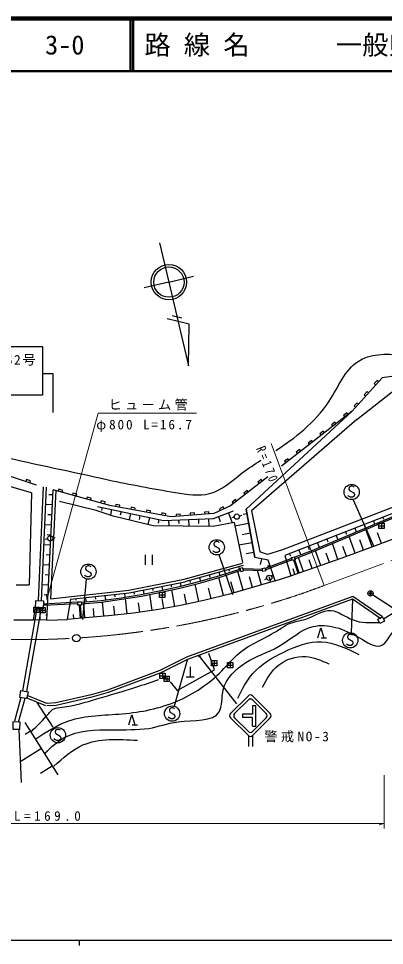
# Model space of a CAD drawing. Units: millimetres, scale not verified. Extents: x 40000 to 680000, y 20000 to 380000.
# Drawn here: x 156481 to 225966, y 204000 to 380000 of the extents above; entities that cross this region are included whole.
import ezdxf
from ezdxf.enums import TextEntityAlignment as Align

# ---------------------------------------------------------------- set-up
doc = ezdxf.new("R2010")
doc.units = ezdxf.units.MM
doc.header["$LTSCALE"] = 1000
doc.linetypes.add('CHAIN', pattern=[18.5, 12, -1.5, 3.5, -1.5])
for name, color, linetype, lineweight in [('M-BGD', 7, 'Continuous', 25), ('M-BMK', 2, 'CHAIN', 13), ('M-BMK-SRVR', 3, 'Continuous', 25), ('M-STR-HTXT', 7, 'Continuous', 13), ('M-STR-STRC', 7, 'Continuous', 25), ('M-TTL', 2, 'Continuous', 140), ('M-TTL-BAND', 7, 'Continuous', 25), ('M-TTL-LINE', 7, 'Continuous', 50)]:
    doc.layers.add(name, color=color, linetype=linetype, lineweight=lineweight)
doc.layers.add('M-TTL-TXT', color=7, linetype='Continuous')
doc.styles.add('ＭＳ ゴシック', font='')
doc.styles.get('ＭＳ ゴシック').set_extended_font_data('MS Gothic')

msp = doc.modelspace()

# ---------------------------------------------------------------- linework, layer by layer
at = {"layer": 'M-BGD'}
for p, q in [((199677, 286844), (219847, 305419)), ((160246, 269487), (161219, 291051)), ((160821, 269461), (161795, 291025)), ((161873, 265766), (163055, 290490)), ((163534, 290467), (162547, 269814)), ((173798, 287558), (163055, 290490)), ((158926, 289946), (158489, 272447)), ((163009, 289539), (162242, 289575)), ((162918, 287637), (161645, 287698)), ((172344, 287150), (172233, 286620)), ((162828, 285735), (162066, 285771)), ((174143, 286770), (173919, 285709)), ((175941, 286391), (175795, 285700)), ((177739, 286012), (177485, 284807)), ((179537, 285633), (179378, 284879)), ((181335, 285253), (181059, 283945)), ((194433, 285446), (194793, 284494)), ((196349, 286170), (197073, 284251)), ((197462, 285313), (196997, 285193)), ((198391, 285555), (198856, 285675)), ((199844, 285928), (199137, 285799)), ((225631, 285295), (225767, 284949)), ((162737, 283833), (161473, 283894)), ((183133, 284874), (182983, 284163)), ((184977, 284725), (185022, 283662)), ((186865, 284805), (186895, 284105)), ((188754, 284885), (188808, 283614)), ((190643, 284965), (190677, 284140)), ((192531, 285045), (192594, 283566)), ((197418, 284318), (199036, 276692)), ((200178, 284098), (197566, 283621)), ((222092, 283914), (222248, 283513)), ((223862, 284604), (224105, 283982)), ((224904, 283677), (225904, 283677)), ((225404, 284177), (225404, 283177)), ((162646, 281932), (161890, 281968)), ((200512, 282267), (198976, 281987)), ((216782, 281842), (217097, 281035)), ((218552, 282533), (218730, 282076)), ((220392, 278484), (219236, 281622)), ((220322, 283223), (220601, 282508)), ((223639, 279681), (222429, 282965)), ((225388, 280335), (224629, 282340)), ((162555, 280030), (161301, 280090)), ((162038, 281206), (161569, 281103)), ((162980, 281391), (163453, 281474)), ((200846, 280436), (198339, 279979)), ((213242, 280461), (213593, 279562)), ((215012, 281152), (215212, 280640)), ((217138, 277301), (216092, 280301)), ((222015, 279082), (221306, 281009)), ((162464, 278128), (161715, 278164)), ((180496, 278193), (180496, 276293)), ((181940, 276293), (181940, 278193)), ((201180, 278605), (199707, 278337)), ((207933, 278389), (208100, 277960)), ((209702, 279080), (210061, 278161)), ((211472, 279771), (211690, 279214)), ((213860, 276159), (212887, 278953)), ((215499, 276730), (214893, 278468)), ((218769, 277886), (218091, 279725)), ((202606, 277419), (202369, 276320)), ((208343, 277491), (203313, 275594)), ((208445, 277222), (203415, 275324)), ((209582, 274670), (208750, 277149)), ((209764, 274731), (208932, 277210)), ((210583, 275017), (209650, 277694)), ((212222, 275588), (211651, 277226)), ((162373, 276226), (161129, 276286)), ((199162, 276156), (188056, 273059)), ((194534, 274866), (194709, 274240)), ((196386, 275382), (196479, 275045)), ((199145, 271475), (198121, 275019)), ((198237, 275898), (198375, 275402)), ((199182, 275319), (202853, 275183)), ((199193, 275607), (202864, 275471)), ((202627, 272481), (201835, 275221)), ((204208, 276169), (203689, 275987)), ((208963, 274460), (208612, 275494)), ((162282, 274324), (161539, 274360)), ((187176, 272885), (187312, 272199)), ((188981, 273317), (189088, 272933)), ((190832, 273833), (191020, 273160)), ((192683, 274349), (192792, 273960)), ((195373, 270434), (194521, 273885)), ((197404, 270972), (196798, 273072)), ((200886, 271978), (200312, 273966)), ((203653, 273628), (203209, 273445)), ((204368, 272984), (204078, 273985)), ((204453, 274133), (204810, 274455)), ((204895, 274214), (204453, 274058)), ((205238, 273236), (208162, 274188)), ((156023, 272485), (158489, 272447)), ((162191, 272423), (160958, 272482)), ((178384, 271144), (178468, 270723)), ((180143, 271492), (180290, 270749)), ((181901, 271840), (181988, 271403)), ((183660, 272188), (183801, 271473)), ((183730, 271101), (183730, 270101)), ((185418, 272536), (185501, 272116)), ((186190, 268373), (185595, 271549)), ((190726, 269324), (190017, 272602)), ((193050, 269861), (192554, 271872)), ((162100, 270521), (161363, 270556)), ((167339, 269856), (167371, 269567)), ((168433, 269172), (172196, 269484)), ((169187, 270059), (169272, 269290)), ((171036, 270261), (171092, 269752)), ((172884, 270464), (172979, 269599)), ((174733, 270666), (174785, 270188)), ((176581, 270869), (176660, 270148)), ((177127, 266965), (176806, 269879)), ((181860, 267611), (181413, 270686)), ((183230, 270601), (184230, 270601)), ((184090, 267979), (183737, 269862)), ((188402, 268821), (187989, 270732)), ((219865, 269688), (219624, 263428)), ((225300, 265989), (219881, 269722)), ((225572, 266384), (219949, 270258)), ((160793, 268045), (157989, 252227)), ((159388, 267752), (160388, 267752)), ((159888, 268252), (159888, 267252)), ((160540, 267652), (161540, 267652)), ((161040, 268152), (161040, 267152)), ((162010, 268619), (161145, 268660)), ((167708, 269154), (161203, 268812)), ((167723, 268867), (161218, 268524)), ((168257, 266100), (168038, 268617)), ((168448, 266117), (168229, 268633)), ((168457, 268885), (172220, 269197)), ((169073, 266214), (168858, 268918)), ((170864, 266356), (170735, 267982)), ((172655, 266499), (172437, 269229)), ((174742, 266702), (174556, 268394)), ((179500, 267268), (179241, 269050)), ((155604, 265829), (159295, 265824)), ((159805, 267272), (157233, 252361)), ((160584, 265795), (160610, 266965)), ((161919, 266717), (161633, 266731)), ((161873, 265766), (165791, 265863)), ((166985, 266003), (166889, 266822)), ((213943, 262436), (214931, 262436)), ((193127, 257623), (194127, 257623)), ((193627, 258123), (193627, 257123)), ((196173, 257227), (197173, 257227)), ((196673, 257727), (196673, 256727)), ((183817, 255676), (183817, 254676)), ((189090, 256918), (189090, 255018)), ((183317, 255176), (184317, 255176)), ((184112, 254606), (185112, 254606)), ((184612, 255106), (184612, 254106)), ((188330, 255018), (189850, 255018)), ((155749, 246626), (156982, 251128)), ((156489, 246423), (157723, 250925)), ((161662, 249521), (157950, 251036)), ((161843, 249965), (158131, 251481)), ((157074, 234949), (156606, 245057)), ((157697, 246356), (163931, 236404)), ((158736, 244697), (157754, 244082)), ((178051, 245870), (179039, 245870)), ((160814, 241380), (156932, 238948)), ((162892, 238062), (160624, 236642))]:
    msp.add_line(p, q, dxfattribs=at)
for points in [[(241866, 311660), (227800, 312119), (225557, 311774), (219847, 305419), (206433, 294987)], [(220714, 303846), (228609, 310044), (240165, 309236), (243438, 300793)], [(224873, 311013), (224575, 311280), (224041, 310685), (224338, 310417)], [(222970, 308894), (222672, 309161), (222137, 308566), (222435, 308299)], [(221066, 306776), (220769, 307043), (220234, 306448), (220532, 306181)], [(219847, 305419), (199677, 286844), (201347, 277690)], [(219045, 304795), (218800, 305111), (218168, 304620), (218414, 304304)], [(220714, 303846), (200716, 286496), (202279, 278720)], [(216810, 303056), (216564, 303372), (215932, 302881), (216178, 302565)], [(214574, 301318), (214328, 301634), (213697, 301143), (213942, 300827)], [(240676, 291165), (207048, 278044), (208162, 274188), (209764, 274731), (217957, 277587), (224451, 279980), (233829, 283531), (248436, 289108), (245495, 299889)], [(212338, 299579), (212092, 299895), (211461, 299404), (211706, 299088)], [(210102, 297841), (209857, 298156), (209225, 297665), (209471, 297350)], [(159891, 291404), (153222, 293643), (143382, 296301)], [(207866, 296102), (207621, 296418), (206989, 295927), (207235, 295611)], [(158926, 289946), (146448, 293527), (140526, 294803)], [(225797, 266034), (243002, 276612), (246849, 280088), (260430, 285001), (277653, 291245), (287642, 294583)], [(158603, 291837), (158731, 292216), (157972, 292470), (157845, 292091)], [(203816, 292953), (198469, 288795), (196707, 287452)], [(202795, 292159), (202550, 292474), (201918, 291983), (202164, 291668)], [(242720, 293047), (206593, 279148), (203732, 278238), (202279, 278720)], [(208861, 277699), (212387, 279055), (232404, 287471), (243844, 292329)], [(164783, 290018), (164889, 290404), (164117, 290614), (164012, 290228)], [(208964, 277431), (212494, 278788), (232517, 287206), (243957, 292063)], [(167469, 289285), (167575, 289671), (166803, 289882), (166697, 289496)], [(170155, 288552), (170260, 288938), (169489, 289149), (169383, 288763)], [(197906, 288366), (197664, 288684), (197028, 288199), (197270, 287881)], [(200122, 290080), (199876, 290396), (199245, 289904), (199490, 289589)], [(197418, 284318), (193456, 283555), (182073, 283700), (174454, 285539), (171224, 286563), (164263, 288303)], [(171445, 287339), (184032, 284685), (193475, 285085), (197306, 286532)], [(172841, 287819), (172946, 288205), (172174, 288416), (172069, 288030)], [(196707, 287452), (193577, 286005), (185465, 285385), (173798, 287558)], [(175650, 287213), (175723, 287607), (174936, 287753), (174863, 287360)], [(178566, 286670), (178640, 287063), (177853, 287210), (177780, 286817)], [(195505, 286896), (195337, 287259), (194611, 286924), (194779, 286561)], [(181483, 286127), (181556, 286520), (180770, 286666), (180697, 286273)], [(184400, 285583), (184473, 285977), (183687, 286123), (183614, 285730)], [(187216, 285519), (187186, 285918), (186388, 285857), (186418, 285458)], [(189920, 285725), (189889, 286124), (189092, 286063), (189122, 285664)], [(192624, 285932), (192593, 286331), (191795, 286270), (191826, 285871)], [(205238, 273236), (203865, 277147), (201347, 277690), (199677, 286844)], [(162547, 269814), (177432, 271445), (187944, 273526), (199033, 276619)], [(172178, 269482), (175959, 270037), (179753, 270638), (183526, 271387), (187284, 272191), (190999, 273154), (194680, 274231), (198507, 275443)], [(172220, 269197), (176004, 269752), (179803, 270354), (183586, 271105), (187350, 271911), (191076, 272877), (194767, 273956), (198594, 275169)], [(205238, 273236), (196534, 270721), (191888, 269575), (187241, 268570), (183040, 267783), (178320, 267096), (173550, 266570), (168448, 266117), (165791, 265863), (166415, 269755), (177505, 270970), (188056, 273059)], [(219949, 270258), (188376, 258756), (183302, 256204), (173379, 252489), (170274, 251591), (163535, 250059), (161843, 249965)], [(219881, 269722), (188567, 258315), (183494, 255763), (173530, 252033), (170394, 251126), (163602, 249582), (161870, 249486)], [(161873, 265766), (159295, 265824), (159685, 267959)], [(213297, 262436), (213867, 264336), (214437, 262436)], [(219926, 262869), (219810, 262985), (219578, 263043), (219346, 263043), (218998, 262869), (218940, 262521), (219056, 262231), (219868, 261767), (219984, 261477), (219926, 261129), (219636, 260955), (219230, 260955), (218882, 261129), (218766, 261303)], [(185262, 254055), (186607, 252400), (193693, 256330), (192607, 259434)], [(177405, 245870), (177975, 247770), (178545, 245870)]]:
    msp.add_lwpolyline(points, dxfattribs=at)
for points in [[(224904, 283177), (224904, 284177), (225904, 284177), (225904, 283177)], [(208817, 277820), (209002, 277252), (208477, 277081), (208292, 277649)], [(198531, 275575), (198664, 275011), (199198, 275137), (199065, 275701)], [(203281, 275715), (203439, 275121), (202892, 274975), (202734, 275570)], [(183230, 270101), (183230, 271101), (184230, 271101), (184230, 270101)], [(161225, 269428), (161172, 267906), (159685, 267959), (159738, 269480)], [(159388, 267252), (159388, 268252), (160388, 268252), (160388, 267252)], [(160540, 267152), (160540, 268152), (161540, 268152), (161540, 267152)], [(167730, 269242), (168417, 269234), (168409, 268596), (167722, 268604)], [(224676, 265952), (225572, 266384), (225958, 265584), (225063, 265152)], [(193127, 257123), (193127, 258123), (194127, 258123), (194127, 257123)], [(196173, 256727), (196173, 257727), (197173, 257727), (197173, 256727)], [(183317, 254676), (183317, 255676), (184317, 255676), (184317, 254676)], [(184112, 254106), (184112, 255106), (185112, 255106), (185112, 254106)], [(156935, 252416), (158285, 252173), (158049, 250866), (156699, 251109)], [(156761, 246414), (155417, 246459), (155372, 245098), (156715, 245053)]]:
    msp.add_lwpolyline(points, close=True, dxfattribs=at)
for centre, radius in [((197927, 285434), 500), ((162507, 281309), 500), ((204096, 273812), 500), ((219462, 261941), 1450)]:
    msp.add_circle(centre, radius, dxfattribs=at)
for points, knots in [([(205320, 297988), (207188, 299202), (208999, 300448), (210638, 301934), (212436, 303517), (214091, 305246), (215464, 307347), (217221, 310039), (218487, 313324), (220943, 314898), (223127, 316334), (226272, 316444), (229153, 316137), (232007, 315832), (234603, 315117), (237305, 315028), (238700, 314982), (240122, 315103), (241545, 315224)], [0, 0, 0, 0, 1, 1, 1, 2, 2, 2, 3, 3, 3, 4, 4, 4, 5, 5, 5, 6, 6, 6, 6]), ([(81397, 300669), (82753, 300751), (84109, 300832), (85503, 300955), (86585, 301051), (87690, 301172), (88699, 300955), (90477, 300574), (91953, 299142), (93590, 298151), (95271, 297172), (97128, 296704), (98874, 295868), (100789, 294903), (102578, 293604), (104613, 293063), (106563, 292532), (108747, 292624), (110679, 293259), (115171, 294683), (118283, 299015), (122537, 301021), (125288, 302359), (128486, 302679), (131538, 302390), (135495, 302118), (139265, 300624), (143083, 299455), (146417, 298414), (149764, 297671), (153119, 296912), (159869, 295293), (166675, 293971), (173469, 292411), (177693, 291550), (181873, 290731), (186309, 289998), (188504, 289630), (190761, 289276), (192766, 289802), (195029, 290415), (196947, 292186), (198962, 293716), (200109, 294587), (201284, 295380), (202460, 296146)], [0, 0, 0, 0, 1, 1, 1, 2, 2, 2, 3, 3, 3, 4, 4, 4, 5, 5, 5, 6, 6, 6, 7, 7, 7, 8, 8, 8, 9, 9, 9, 10, 10, 10, 11, 11, 11, 12, 12, 12, 13, 13, 13, 14, 14, 14, 15, 15, 15, 15]), ([(161513, 240552), (162676, 241637), (163839, 242723), (165175, 243457), (167809, 244903), (171112, 244983), (174267, 244972), (176646, 244964), (178940, 244904), (181212, 245224), (183026, 245520), (184715, 246199), (186768, 246487), (189720, 246852), (193504, 246400), (194598, 248381), (195173, 249422), (195012, 251112), (195355, 252549), (195920, 254818), (197709, 256499), (199649, 257726), (201587, 258984), (203794, 259590), (205836, 260757), (208119, 262038), (210111, 264040), (212403, 264545), (215151, 265241), (218203, 264142), (221242, 262398), (222654, 261579), (224076, 260592), (225157, 260883), (226309, 261178), (227061, 262975), (228061, 264292), (230005, 266829), (232858, 267619), (235512, 268838), (240049, 270923), (244006, 274261), (247245, 278057), (247986, 278925), (248689, 279817), (249392, 280708)], [0, 0, 0, 0, 1, 1, 1, 2, 2, 2, 3, 3, 3, 4, 4, 4, 5, 5, 5, 6, 6, 6, 7, 7, 7, 8, 8, 8, 9, 9, 9, 10, 10, 10, 11, 11, 11, 12, 12, 12, 13, 13, 13, 14, 14, 14, 15, 15, 15, 15]), ([(159734, 243220), (161782, 244560), (163830, 245900), (166056, 246668), (169211, 247757), (172724, 247698), (176172, 247990), (179781, 248296), (183319, 248985), (186575, 250404), (189738, 251697), (192647, 253708), (195081, 256151), (196184, 257272), (197184, 258486), (198357, 259485), (200546, 261344), (203381, 262349), (205857, 263910), (206484, 264313), (207091, 264750), (207753, 265060), (208774, 265509), (209918, 265619), (211029, 265980), (212676, 266537), (214261, 267694), (215800, 267589), (217193, 267493), (218548, 266362), (219995, 265807), (221553, 265209), (223217, 265278), (224880, 265347)], [0, 0, 0, 0, 1, 1, 1, 2, 2, 2, 3, 3, 3, 4, 4, 4, 5, 5, 5, 6, 6, 6, 7, 7, 7, 8, 8, 8, 9, 9, 9, 10, 10, 10, 11, 11, 11, 11]), ([(198098, 250979), (198946, 252632), (199794, 254285), (200971, 255634), (202508, 257396), (204605, 258640), (206834, 259715), (209157, 260836), (211622, 261774), (214018, 261669), (216421, 261564), (218754, 260410), (221087, 259255)], [0, 0, 0, 0, 1, 1, 1, 2, 2, 2, 3, 3, 3, 4, 4, 4, 4]), ([(202806, 253054), (203652, 254597), (204498, 256141), (205836, 257221), (207247, 258359), (209203, 258983), (211014, 258862), (212558, 258760), (213996, 258117), (215433, 257473)], [0, 0, 0, 0, 1, 1, 1, 2, 2, 2, 3, 3, 3, 3]), ([(158929, 244657), (160045, 245739), (161161, 246821), (162206, 248048), (162440, 248323), (162670, 248605), (162953, 248795), (163460, 249136), (164135, 249180), (164792, 249255), (167122, 249523), (169214, 250168), (171344, 250806), (173794, 251540), (176292, 252264), (178758, 253048), (180222, 253513), (181674, 253999), (183126, 254485)], [0, 0, 0, 0, 1, 1, 1, 2, 2, 2, 3, 3, 3, 4, 4, 4, 5, 5, 5, 6, 6, 6, 6]), ([(163154, 238027), (164921, 239603), (166688, 241179), (168711, 242067), (171771, 243411), (175418, 243181), (179065, 242951)], [0, 0, 0, 0, 1, 1, 1, 2, 2, 2, 2])]:
    msp.add_open_spline(points, degree=3, knots=knots, dxfattribs=at)
at = {"layer": 'M-BMK'}
msp.add_line((214507, 272324), (251490, 286095), dxfattribs=at)
for start, end in [(249.30673, 273.22691), (273.72191, 290.42372)]:
    msp.add_arc((157556, 425265), 163200, start, end, dxfattribs=at)
at = {"layer": 'M-BMK-SRVR'}
for p, q in [((183279, 337431), (185038, 329955)), ((185038, 329955), (189711, 331055)), ((185038, 329955), (180366, 328856)), ((185038, 329955), (188777, 314069)), ((185643, 323635), (187512, 323193))]:
    msp.add_line(p, q, dxfattribs=at)
msp.add_lwpolyline([(188777, 314069), (188886, 321985), (186798, 322479), (184709, 322974)], dxfattribs=at)
for centre, radius in [((185038, 329955), 3360), ((185038, 329955), 2880), ((167453, 262365), 700)]:
    msp.add_circle(centre, radius, dxfattribs=at)
at = {"layer": 'M-STR-HTXT'}
for p, q in [((204457, 299313), (214507, 272324)), ((161824, 269686), (161820, 270672)), ((225894, 226210), (225894, 236338)), ((73476, 227170), (225894, 227170)), ((225894, 227170), (224944, 226904))]:
    msp.add_line(p, q, dxfattribs=at)
msp.add_lwpolyline([(161824, 269686), (171580, 305079), (190279, 305079)], dxfattribs=at)
at = {"layer": 'M-STR-STRC'}
for p, q in [((223999, 279670), (220107, 288563)), ((194543, 278212), (197135, 270668)), ((168673, 265922), (169391, 273541)), ((223311, 271349), (223311, 270349)), ((242791, 257971), (223711, 270584)), ((190792, 258946), (197838, 249879)), ((186090, 249483), (188585, 258241)), ((159934, 250162), (162976, 245428)), ((200117, 251409), (196725, 248017)), ((200117, 250627), (197507, 248017)), ((200899, 251409), (204291, 248017)), ((203509, 248017), (200899, 250627)), ((200924, 249523), (200924, 247933)), ((201546, 249523), (200924, 249523)), ((201546, 245651), (201546, 249523)), ((196725, 247235), (200117, 243843)), ((200117, 244625), (197507, 247235)), ((200924, 247933), (199010, 247933)), ((199010, 247933), (199010, 247311)), ((200924, 247311), (199010, 247311)), ((204291, 247235), (200899, 243843)), ((203509, 247235), (200899, 244625)), ((200924, 245651), (200924, 247311)), ((200924, 245651), (201546, 245651)), ((200117, 243843), (200117, 241778)), ((200899, 243843), (200899, 241778))]:
    msp.add_line(p, q, dxfattribs=at)
msp.add_lwpolyline([(161061, 308496), (135383, 308496), (135383, 317712), (161061, 317712)], close=True, dxfattribs=at)
for points in [[(161061, 312627), (162981, 312627), (162981, 305191)], [(220198, 291025), (220082, 291141), (219850, 291199), (219618, 291199), (219270, 291025), (219212, 290677), (219328, 290387), (220140, 289923), (220256, 289633), (220198, 289285), (219908, 289111), (219502, 289111), (219154, 289285), (219038, 289459)], [(194577, 280523), (194461, 280639), (194229, 280697), (193997, 280697), (193649, 280523), (193591, 280175), (193707, 279885), (194519, 279421), (194635, 279131), (194577, 278783), (194287, 278609), (193881, 278609), (193533, 278783), (193417, 278957)], [(170206, 275906), (170090, 276022), (169858, 276080), (169626, 276080), (169278, 275906), (169220, 275558), (169336, 275268), (170148, 274804), (170264, 274514), (170206, 274166), (169916, 273992), (169510, 273992), (169162, 274166), (169046, 274340)], [(186103, 248947), (185987, 249063), (185755, 249121), (185523, 249121), (185175, 248947), (185117, 248599), (185233, 248309), (186045, 247845), (186161, 247555), (186103, 247207), (185813, 247033), (185407, 247033), (185059, 247207), (184943, 247381)], [(164429, 244853), (164313, 244969), (164081, 245027), (163849, 245027), (163501, 244853), (163443, 244505), (163559, 244215), (164371, 243751), (164487, 243461), (164429, 243113), (164139, 242939), (163733, 242939), (163385, 243113), (163269, 243287)]]:
    msp.add_lwpolyline(points, dxfattribs=at)
for centre, radius in [((219734, 290097), 1450), ((194113, 279595), 1450), ((169742, 274978), 1450), ((223311, 270849), 500), ((223311, 270849), 200), ((223311, 270849), 160), ((223311, 270849), 120), ((223311, 270849), 80), ((223311, 270849), 40), ((190792, 258946), 150), ((190792, 258946), 90), ((190792, 258946), 30), ((185639, 248019), 1450), ((163965, 243925), 1450)]:
    msp.add_circle(centre, radius, dxfattribs=at)
for centre, start, end in [((200508, 251018), 45, 135), ((200508, 250236), 45, 135.00015), ((197116, 247626), 135, 225), ((197898, 247626), 135.00016, 224.99989), ((203118, 247626), 314.99995, 45), ((203900, 247626), 315, 45), ((200508, 245016), 224.99989, 314.99995), ((200508, 244234), 225, 315)]:
    msp.add_arc(centre, 553, start, end, dxfattribs=at)
at = {"layer": 'M-TTL'}
msp.add_line((680000, 380000), (40000, 380000), dxfattribs=at)
at = {"layer": 'M-TTL-BAND'}
for p, q in [((40000, 205000), (579000, 205000)), ((168000, 205000), (168000, 204000))]:
    msp.add_line(p, q, dxfattribs=at)
at = {"layer": 'M-TTL-LINE'}
for p, q in [((177750, 380000), (177750, 370000)), ((178250, 380000), (178250, 370000)), ((40000, 370000), (680000, 370000))]:
    msp.add_line(p, q, dxfattribs=at)

# ---------------------------------------------------------------- texts
at = {"layer": 'M-STR-HTXT', "char_height": 1833, "attachment_point": 7, "style": 'ＭＳ ゴシック'}
for s, insert in [('\\T1.25;ヒューム管', (173603, 305559)), ('\\T1.29;φ800\\~L=16.7', (171235, 301489)), ('\\T1.53;L=169.0', (155613, 227650))]:
    msp.add_mtext(s, dxfattribs=dict(at, insert=insert))
at = {"layer": 'M-STR-HTXT', "insert": (201531, 298362), "char_height": 1833, "attachment_point": 7, "rotation": 291.5, "style": 'ＭＳ ゴシック'}
msp.add_mtext('\\T1.5;\\W0.8;R=170', dxfattribs=at)
at = {"layer": 'M-STR-STRC', "char_height": 1833, "attachment_point": 7, "style": 'ＭＳ ゴシック'}
for s, insert in [('\\T1.27;国道262号', (146124, 314082)), ('\\T1.26;警戒NO-3', (203149, 242563))]:
    msp.add_mtext(s, dxfattribs=dict(at, insert=insert))
at = {"layer": 'M-TTL-TXT', "style": 'ＭＳ ゴシック'}
for s, p in [('3-0', (161521, 375000)), ('路 線 名', (180380, 375000)), ('一般県道笹尾筏場線', (216734, 375000))]:
    msp.add_text(s, height=3666, dxfattribs=at).set_placement(p, align=Align.MIDDLE_LEFT)

doc.saveas('drawing.dxf')
